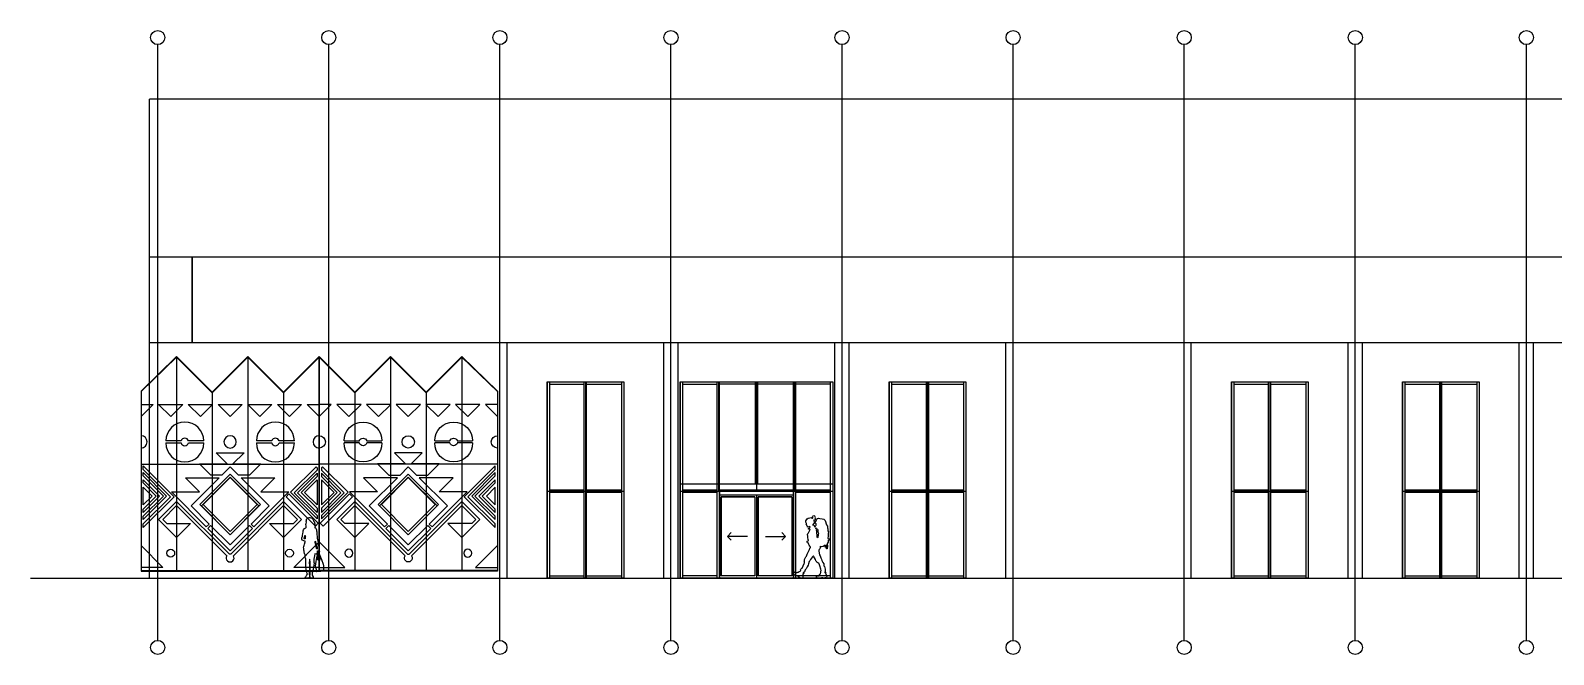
# Model space of a CAD drawing. Header units: metres. Extents: x -3.6 to 85.5, y -2.1 to 15.4.
# Drawn here: x -3.57 to 39.16, y -2.14 to 15.36 of the extents above; entities that cross this region are included whole.
import ezdxf

# ---------------------------------------------------------------- set-up
doc = ezdxf.new("R2010")
doc.units = ezdxf.units.M
for name, color, linetype in [('0-COD LOU', 7, 'Continuous'), ('0-cortes', 7, 'Continuous'), ('0-EJES', 7, 'Continuous'), ('0-LOUVRE', 7, 'Continuous'), ('0-VENTANAS', 7, 'Continuous'), ('A-FLOR', 7, 'Continuous'), ('A-WALL', 7, 'Continuous')]:
    doc.layers.add(name, color=color, linetype=linetype)

msp = doc.modelspace()

# ---------------------------------------------------------------- linework, layer by layer
at = {"color": 8}
for p in [(72.56, 13.43), (-0.23, 9.012)]:
    msp.add_line(p, (-0.23, 13.43), dxfattribs=at)
at = {"color": 3}
for p, q in [((-0.23, 9.012), (72.56, 9.012)), ((-0.23, 6.612), (-0.23, 9.012)), ((0.97, 6.612), (0.97, 9.012)), ((0.98, 6.612), (0.98, 9.012)), ((-0.23, 6.612), (72.56, 6.612))]:
    msp.add_line(p, q, dxfattribs=at)
at = {"color": 250, "linetype": 'CONTINUOUS'}
for p, q in [((0.531, 6.2), (0.531, 0.2)), ((2.531, 6.2), (2.531, 0.2)), ((4.531, 6.2), (4.531, 0.2)), ((4.531, 6.2), (4.531, 0.2)), ((6.531, 6.2), (6.531, 0.2)), ((8.531, 6.2), (8.531, 0.2)), ((-0.469, 5.249), (-0.469, 4.867)), ((1.531, 5.2), (1.531, 0.2)), ((3.531, 5.2), (3.531, 0.2)), ((5.531, 5.2), (5.531, 0.2)), ((7.531, 5.2), (7.531, 0.2)), ((9.531, 5.249), (9.531, 4.867)), ((-0.469, 4.867), (-0.13, 4.867)), ((-0.13, 4.867), (-0.469, 4.533)), ((0.365, 4.533), (0.025, 4.867)), ((0.025, 4.867), (0.704, 4.867)), ((0.704, 4.867), (0.365, 4.533)), ((1.198, 4.533), (0.859, 4.867)), ((0.859, 4.867), (1.537, 4.867)), ((1.537, 4.867), (1.198, 4.533)), ((2.031, 4.533), (1.692, 4.867)), ((1.692, 4.867), (2.37, 4.867)), ((2.37, 4.867), (2.031, 4.533)), ((2.525, 4.867), (3.204, 4.867)), ((2.864, 4.533), (2.525, 4.867)), ((3.204, 4.867), (2.864, 4.533)), ((3.358, 4.867), (4.037, 4.867)), ((3.698, 4.533), (3.358, 4.867)), ((4.037, 4.867), (3.698, 4.533)), ((4.531, 4.533), (4.191, 4.867)), ((4.191, 4.867), (4.531, 4.867)), ((4.871, 4.867), (4.531, 4.867)), ((4.532, 4.533), (4.871, 4.867)), ((5.704, 4.867), (5.026, 4.867)), ((5.026, 4.867), (5.365, 4.533)), ((5.365, 4.533), (5.704, 4.867)), ((6.537, 4.867), (5.859, 4.867)), ((5.859, 4.867), (6.198, 4.533)), ((6.198, 4.533), (6.537, 4.867)), ((6.692, 4.867), (7.031, 4.533)), ((7.371, 4.867), (6.692, 4.867)), ((7.031, 4.533), (7.371, 4.867)), ((7.525, 4.867), (7.865, 4.533)), ((8.204, 4.867), (7.525, 4.867)), ((7.865, 4.533), (8.204, 4.867)), ((8.359, 4.867), (8.698, 4.533)), ((9.037, 4.867), (8.359, 4.867)), ((8.698, 4.533), (9.037, 4.867)), ((9.531, 4.867), (9.192, 4.867)), ((9.192, 4.867), (9.531, 4.533)), ((-0.469, 4.533), (-0.469, 3.993)), ((9.531, 4.533), (9.531, 3.993)), ((0.657, 3.848), (0.227, 3.848)), ((1.292, 3.848), (0.863, 3.848)), ((3.2, 3.848), (2.77, 3.848)), ((3.835, 3.848), (3.405, 3.848)), ((5.228, 3.848), (5.657, 3.848)), ((5.863, 3.848), (6.292, 3.848)), ((7.771, 3.848), (8.2, 3.848)), ((8.406, 3.848), (8.835, 3.848)), ((0.227, 3.793), (0.657, 3.793)), ((0.863, 3.793), (1.292, 3.793)), ((1.951, 3.204), (1.638, 3.517)), ((1.638, 3.517), (2.424, 3.517)), ((2.424, 3.517), (2.111, 3.204)), ((2.77, 3.793), (3.2, 3.793)), ((3.405, 3.793), (3.835, 3.793)), ((5.657, 3.793), (5.228, 3.793)), ((6.292, 3.793), (5.863, 3.793)), ((6.639, 3.517), (6.951, 3.204)), ((7.424, 3.517), (6.639, 3.517)), ((7.111, 3.204), (7.424, 3.517)), ((8.2, 3.793), (7.771, 3.793)), ((8.835, 3.793), (8.406, 3.793)), ((-0.469, 3.2), (4.531, 3.2)), ((-0.406, 3.155), (0.462, 2.286)), ((-0.406, 3.051), (-0.406, 3.155)), ((0.358, 2.286), (-0.406, 3.051)), ((1.486, 2.887), (1.169, 3.204)), ((1.169, 3.204), (1.951, 3.204)), ((2.031, 3.12), (1.798, 2.887)), ((2.264, 2.887), (2.031, 3.12)), ((2.111, 3.204), (2.893, 3.204)), ((2.893, 3.204), (2.576, 2.887)), ((3.723, 2.41), (4.441, 3.127)), ((4.469, 3.031), (3.831, 2.394)), ((4.441, 3.127), (4.469, 3.099)), ((4.469, 3.099), (4.469, 3.031)), ((9.531, 3.2), (4.531, 3.2)), ((4.622, 3.127), (4.594, 3.099)), ((4.594, 3.099), (4.594, 3.031)), ((4.594, 3.031), (5.231, 2.394)), ((5.339, 2.41), (4.622, 3.127)), ((6.951, 3.204), (6.169, 3.204)), ((6.169, 3.204), (6.486, 2.887)), ((6.798, 2.887), (7.031, 3.12)), ((7.031, 3.12), (7.264, 2.887)), ((7.894, 3.204), (7.111, 3.204)), ((7.577, 2.887), (7.894, 3.204)), ((9.469, 3.155), (8.6, 2.286)), ((8.705, 2.286), (9.469, 3.051)), ((9.469, 3.051), (9.469, 3.155)), ((-0.406, 2.96), (0.25, 2.303)), ((-0.406, 2.871), (-0.406, 2.96)), ((0.161, 2.303), (-0.406, 2.871)), ((-0.406, 2.759), (0.05, 2.303)), ((-0.406, 2.67), (-0.406, 2.759)), ((-0.039, 2.303), (-0.406, 2.67)), ((1.169, 2.419), (0.776, 2.811)), ((0.776, 2.811), (1.722, 2.811)), ((1.722, 2.811), (0.937, 2.026)), ((1.224, 2.026), (2.031, 2.833)), ((1.798, 2.887), (1.486, 2.887)), ((2.031, 2.833), (2.838, 2.026)), ((2.576, 2.887), (2.264, 2.887)), ((3.125, 2.026), (2.34, 2.811)), ((2.34, 2.811), (3.286, 2.811)), ((3.286, 2.811), (2.893, 2.419)), ((3.92, 2.394), (4.469, 2.942)), ((4.469, 2.85), (4.025, 2.407)), ((4.114, 2.407), (4.469, 2.761)), ((4.469, 2.942), (4.469, 2.85)), ((4.469, 2.761), (4.469, 2.053)), ((5.142, 2.394), (4.594, 2.942)), ((4.594, 2.942), (4.594, 2.85)), ((4.594, 2.85), (5.037, 2.407)), ((4.948, 2.407), (4.594, 2.761)), ((4.594, 2.761), (4.594, 2.053)), ((5.776, 2.811), (6.169, 2.419)), ((6.723, 2.811), (5.776, 2.811)), ((5.937, 2.026), (6.723, 2.811)), ((7.031, 2.833), (6.224, 2.026)), ((6.486, 2.887), (6.798, 2.887)), ((7.839, 2.026), (7.031, 2.833)), ((7.264, 2.887), (7.577, 2.887)), ((8.287, 2.811), (7.34, 2.811)), ((7.34, 2.811), (8.126, 2.026)), ((7.894, 2.419), (8.287, 2.811)), ((9.469, 2.96), (8.812, 2.303)), ((8.901, 2.303), (9.469, 2.871)), ((9.469, 2.759), (9.013, 2.303)), ((9.102, 2.303), (9.469, 2.67)), ((9.469, 2.871), (9.469, 2.96)), ((9.469, 2.67), (9.469, 2.759)), ((-0.406, 2.551), (-0.158, 2.303)), ((-0.406, 2.055), (-0.406, 2.551)), ((0.25, 2.303), (-0.406, 1.647)), ((0.05, 2.303), (-0.406, 1.847)), ((-0.406, 1.736), (0.161, 2.303)), ((-0.158, 2.303), (-0.406, 2.055)), ((-0.406, 1.936), (-0.039, 2.303)), ((0.462, 2.286), (-0.406, 1.418)), ((-0.406, 1.522), (0.358, 2.286)), ((0.025, 1.65), (0.53, 2.155)), ((1.363, 1.439), (0.383, 2.419)), ((0.383, 2.419), (1.169, 2.419)), ((0.53, 2.155), (2.01, 0.675)), ((2.052, 0.675), (3.532, 2.155)), ((3.679, 2.419), (2.699, 1.439)), ((2.893, 2.419), (3.679, 2.419)), ((3.532, 2.155), (4.037, 1.65)), ((3.6, 2.286), (3.679, 2.365)), ((4.424, 1.462), (3.6, 2.286)), ((3.679, 2.365), (4.503, 1.541)), ((4.469, 1.664), (3.723, 2.41)), ((3.831, 2.394), (4.469, 1.756)), ((4.469, 1.845), (3.92, 2.394)), ((4.025, 2.407), (4.469, 1.964)), ((4.469, 2.053), (4.114, 2.407)), ((5.384, 2.365), (4.56, 1.541)), ((4.594, 1.664), (5.339, 2.41)), ((5.037, 2.407), (4.594, 1.964)), ((4.594, 2.053), (4.948, 2.407)), ((5.231, 2.394), (4.594, 1.756)), ((4.594, 1.845), (5.142, 2.394)), ((4.638, 1.462), (5.463, 2.286)), ((5.531, 2.155), (5.026, 1.65)), ((6.169, 2.419), (5.384, 2.419)), ((5.384, 2.419), (6.363, 1.439)), ((5.463, 2.286), (5.384, 2.365)), ((7.01, 0.675), (5.531, 2.155)), ((8.532, 2.155), (7.053, 0.675)), ((7.7, 1.439), (8.679, 2.419)), ((8.679, 2.419), (7.894, 2.419)), ((9.037, 1.65), (8.532, 2.155)), ((8.6, 2.286), (9.469, 1.418)), ((9.469, 1.522), (8.705, 2.286)), ((8.812, 2.303), (9.469, 1.647)), ((9.469, 1.736), (8.901, 2.303)), ((9.013, 2.303), (9.469, 1.847)), ((9.469, 1.936), (9.102, 2.303)), ((9.469, 2.551), (9.22, 2.303)), ((9.22, 2.303), (9.469, 2.055)), ((9.469, 2.055), (9.469, 2.551)), ((-0.406, 1.847), (-0.406, 1.936)), ((-0.406, 1.647), (-0.406, 1.736)), ((0.53, 2.039), (0.141, 1.65)), ((1.94, 0.63), (0.53, 2.039)), ((0.937, 2.026), (1.443, 1.519)), ((2.031, 1.219), (1.224, 2.026)), ((2.838, 2.026), (2.031, 1.219)), ((3.532, 2.039), (2.122, 0.63)), ((2.619, 1.519), (3.125, 2.026)), ((3.921, 1.65), (3.532, 2.039)), ((4.469, 1.964), (4.469, 1.845)), ((4.469, 1.756), (4.469, 1.664)), ((4.594, 1.964), (4.594, 1.845)), ((4.594, 1.756), (4.594, 1.664)), ((5.141, 1.65), (5.531, 2.039)), ((5.531, 2.039), (6.94, 0.63)), ((6.444, 1.519), (5.937, 2.026)), ((6.224, 2.026), (7.031, 1.219)), ((7.031, 1.219), (7.839, 2.026)), ((7.123, 0.63), (8.532, 2.039)), ((8.126, 2.026), (7.619, 1.519)), ((8.532, 2.039), (8.922, 1.65)), ((9.469, 1.847), (9.469, 1.936)), ((9.469, 1.647), (9.469, 1.736)), ((-0.406, 1.418), (-0.406, 1.522)), ((0.53, 1.145), (0.025, 1.65)), ((0.141, 1.65), (0.252, 1.538)), ((0.252, 1.538), (0.924, 1.538)), ((0.924, 1.538), (0.53, 1.145)), ((1.443, 1.519), (1.363, 1.439)), ((1.404, 1.398), (1.484, 1.479)), ((2.031, 0.771), (1.404, 1.398)), ((1.484, 1.479), (2.031, 0.932)), ((2.031, 0.932), (2.578, 1.479)), ((2.659, 1.398), (2.031, 0.771)), ((2.578, 1.479), (2.659, 1.398)), ((2.699, 1.439), (2.619, 1.519)), ((3.532, 1.145), (3.138, 1.538)), ((3.138, 1.538), (3.81, 1.538)), ((4.037, 1.65), (3.532, 1.145)), ((3.81, 1.538), (3.921, 1.65)), ((4.503, 1.541), (4.424, 1.462)), ((4.56, 1.541), (4.638, 1.462)), ((5.026, 1.65), (5.531, 1.145)), ((5.253, 1.538), (5.141, 1.65)), ((5.924, 1.538), (5.253, 1.538)), ((5.531, 1.145), (5.924, 1.538)), ((6.363, 1.439), (6.444, 1.519)), ((6.484, 1.479), (6.404, 1.398)), ((6.404, 1.398), (7.031, 0.771)), ((7.031, 0.932), (6.484, 1.479)), ((7.579, 1.479), (7.031, 0.932)), ((7.031, 0.771), (7.659, 1.398)), ((7.659, 1.398), (7.579, 1.479)), ((7.619, 1.519), (7.7, 1.439)), ((8.81, 1.538), (8.139, 1.538)), ((8.139, 1.538), (8.532, 1.145)), ((8.532, 1.145), (9.037, 1.65)), ((8.922, 1.65), (8.81, 1.538)), ((9.469, 1.418), (9.469, 1.522)), ((-0.469, 0.914), (0.143, 0.302)), ((3.815, 0.302), (4.531, 1.019)), ((5.248, 0.302), (4.532, 1.019)), ((9.531, 0.914), (8.919, 0.302)), ((0.143, 0.302), (-0.469, 0.302)), ((4.531, 0.302), (3.815, 0.302)), ((4.531, 0.302), (5.248, 0.302)), ((8.919, 0.302), (9.531, 0.302))]:
    msp.add_line(p, q, dxfattribs=at)
msp.add_lwpolyline([(4.531, 6.2), (3.531, 5.2), (2.531, 6.2), (1.531, 5.2), (0.531, 6.2), (-0.469, 5.233), (-0.469, 0.2), (4.531, 0.2)], close=True, dxfattribs=at)
at = {"color": 250, "linetype": 'CONTINUOUS', "extrusion": (0, 0, -1)}
msp.add_lwpolyline([(-4.531, 6.2), (-5.531, 5.2), (-6.531, 6.2), (-7.531, 5.2), (-8.531, 6.2), (-9.531, 5.233), (-9.531, 0.2), (-4.531, 0.2)], close=True, dxfattribs=at)
at = {"color": 250, "linetype": 'CONTINUOUS'}
for centre in [(0.364, 0.702), (3.698, 0.702)]:
    msp.add_circle(centre, 0.111, dxfattribs=at)
at = {"color": 250, "linetype": 'CONTINUOUS', "extrusion": (0, 0, -1)}
for centre in [(-5.365, 0.702), (-8.698, 0.702)]:
    msp.add_circle(centre, 0.111, dxfattribs=at)
at = {"color": 250, "linetype": 'CONTINUOUS'}
for centre, radius, start, end in [((0.76, 3.848), 0.532, 0, 180), ((3.302, 3.848), 0.532, 0, 180), ((-0.469, 3.821), 0.172, -90, 90), ((0.76, 3.821), 0.107, 15.0259, 164.9741), ((2.031, 3.821), 0.172, 0, 180), ((3.302, 3.821), 0.107, 15.0259, 164.9741), ((4.531, 3.821), 0.172, 90, -90), ((0.76, 3.793), 0.532, -180, 0), ((0.76, 3.821), 0.107, -164.9741, -15.0259), ((2.031, 3.821), 0.172, -180, 0), ((3.302, 3.793), 0.532, -180, 0), ((3.302, 3.821), 0.107, -164.9741, -15.0259), ((2.031, 0.566), 0.111, 145.1803, 34.8197), ((2.031, 0.58), 0.0979, 77.4947, 102.5053)]:
    msp.add_arc(centre, radius, start, end, dxfattribs=at)
at = {"color": 250, "linetype": 'CONTINUOUS', "extrusion": (0, 0, -1)}
for centre, radius, start, end in [((-5.76, 3.848), 0.532, 0, 180), ((-8.303, 3.848), 0.532, 0, 180), ((-4.531, 3.821), 0.172, 90, -90), ((-5.76, 3.821), 0.107, 15.0259, 164.9741), ((-7.031, 3.821), 0.172, 0, 180), ((-8.303, 3.821), 0.107, 15.0259, 164.9741), ((-9.531, 3.821), 0.172, -90, 90), ((-5.76, 3.793), 0.532, -180, 0), ((-5.76, 3.821), 0.107, -164.9741, -15.0259), ((-7.031, 3.821), 0.172, -180, 0), ((-8.303, 3.793), 0.532, -180, 0), ((-8.303, 3.821), 0.107, -164.9741, -15.0259), ((-7.031, 0.566), 0.111, 145.1803, 34.8197), ((-7.031, 0.58), 0.0979, 77.4947, 102.5053)]:
    msp.add_arc(centre, radius, start, end, dxfattribs=at)
at = {"layer": '0-COD LOU'}
for points in [[(4.531, 6.216), (3.531, 5.216), (2.531, 6.216), (1.531, 5.216), (0.531, 6.216), (-0.469, 5.249), (-0.469, 0.216), (4.531, 0.216)], [(4.531, 6.216), (5.531, 5.216), (6.531, 6.216), (7.531, 5.216), (8.531, 6.216), (9.531, 5.249), (9.531, 0.216), (4.531, 0.216)]]:
    msp.add_lwpolyline(points, close=True, dxfattribs=at)
at = {"layer": '0-cortes', "color": 251}
for points in [[(18.305, 1.434), (18.295, 1.448), (18.281, 1.443), (18.268, 1.439), (18.232, 1.435), (18.23, 1.454), (18.225, 1.468), (18.216, 1.481), (18.216, 1.498), (18.195, 1.5), (18.2, 1.514), (18.203, 1.536), (18.195, 1.552), (18.187, 1.57), (18.187, 1.608), (18.203, 1.635), (18.222, 1.661), (18.249, 1.687), (18.295, 1.697), (18.334, 1.699), (18.358, 1.686), (18.367, 1.685), (18.377, 1.694), (18.377, 1.707), (18.373, 1.723), (18.377, 1.736), (18.391, 1.752), (18.407, 1.756), (18.431, 1.746), (18.434, 1.727), (18.446, 1.709), (18.439, 1.695), (18.446, 1.675), (18.446, 1.659), (18.455, 1.655), (18.46, 1.662), (18.463, 1.651), (18.45, 1.642), (18.439, 1.643), (18.438, 1.639), (18.427, 1.628), (18.416, 1.634), (18.404, 1.63), (18.413, 1.612), (18.419, 1.575), (18.426, 1.558), (18.411, 1.538), (18.39, 1.519), (18.38, 1.505), (18.385, 1.488), (18.398, 1.497), (18.41, 1.493), (18.415, 1.466), (18.435, 1.443), (18.458, 1.448), (18.452, 1.46), (18.461, 1.477), (18.478, 1.486), (18.478, 1.502), (18.471, 1.526), (18.446, 1.548), (18.455, 1.577), (18.473, 1.612), (18.488, 1.628), (18.495, 1.656), (18.511, 1.676), (18.541, 1.686), (18.579, 1.678), (18.643, 1.667), (18.693, 1.651), (18.729, 1.618), (18.765, 1.498), (18.793, 1.457), (18.788, 1.41), (18.803, 1.381), (18.803, 1.324), (18.817, 1.299), (18.815, 1.267), (18.815, 1.172), (18.806, 1.128), (18.804, 1.116), (18.835, 1.106), (18.859, 1.098), (18.861, 1.07), (18.838, 1.058), (18.812, 1.066), (18.811, 1.011), (18.793, 0.982), (18.78, 0.963), (18.788, 0.896), (18.786, 0.833), (18.786, 0.824), (18.761, 0.825), (18.761, 0.855), (18.761, 0.925), (18.755, 0.938), (18.755, 0.927), (18.747, 0.888), (18.74, 0.87), (18.729, 0.874), (18.729, 0.912), (18.729, 0.927), (18.703, 0.906), (18.668, 0.891), (18.623, 0.882), (18.603, 0.882), (18.582, 0.902), (18.582, 0.869), (18.582, 0.846), (18.574, 0.825), (18.562, 0.806), (18.548, 0.786), (18.55, 0.757), (18.571, 0.66), (18.582, 0.626), (18.605, 0.567), (18.623, 0.536), (18.635, 0.494), (18.665, 0.444), (18.688, 0.399), (18.692, 0.348), (18.704, 0.33), (18.722, 0.252), (18.723, 0.21), (18.731, 0.195), (18.73, 0.181), (18.721, 0.173), (18.716, 0.159), (18.722, 0.147), (18.729, 0.169), (18.741, 0.174), (18.745, 0.169), (18.737, 0.153), (18.735, 0.137), (18.741, 0.121), (18.752, 0.097), (18.754, 0.076), (18.762, 0.062), (18.773, 0.046), (18.766, 0.027), (18.749, 0.015), (18.719, 0.006), (18.691, 0.004), (18.676, 0.005), (18.658, 0.01), (18.647, 0.014), (18.627, 0.008), (18.614, 0.003), (18.591, -0.001), (18.541, -0.003), (18.524, 0.003), (18.499, 0.01), (18.478, 0.016), (18.479, 0.029), (18.483, 0.039), (18.488, 0.058), (18.496, 0.064), (18.556, 0.064), (18.568, 0.076), (18.565, 0.095), (18.568, 0.107), (18.587, 0.111), (18.599, 0.129), (18.599, 0.145), (18.605, 0.16), (18.605, 0.175), (18.606, 0.194), (18.619, 0.219), (18.608, 0.25), (18.573, 0.344), (18.554, 0.403), (18.548, 0.42), (18.537, 0.423), (18.506, 0.44), (18.489, 0.455), (18.462, 0.491), (18.451, 0.523), (18.428, 0.569), (18.411, 0.602), (18.4, 0.625), (18.374, 0.6), (18.341, 0.562), (18.319, 0.529), (18.306, 0.51), (18.293, 0.491), (18.275, 0.464), (18.263, 0.403), (18.249, 0.364), (18.219, 0.316), (18.189, 0.265), (18.172, 0.246), (18.163, 0.236), (18.148, 0.183), (18.131, 0.16), (18.114, 0.156), (18.105, 0.136), (18.104, 0.123), (18.115, 0.138), (18.131, 0.144), (18.134, 0.136), (18.129, 0.135), (18.116, 0.124), (18.104, 0.105), (18.101, 0.081), (18.1, 0.056), (18.096, 0.039), (18.1, 0.018), (18.083, 0.004), (18.041, 0.005), (18.002, 0.022), (17.979, 0.043), (17.958, 0.057), (17.919, 0.062), (17.877, 0.084), (17.849, 0.107), (17.831, 0.132), (17.827, 0.154), (17.838, 0.172), (17.854, 0.175), (17.865, 0.171), (17.887, 0.156), (17.911, 0.148), (17.924, 0.163), (17.945, 0.16), (17.959, 0.172), (17.978, 0.172), (17.991, 0.187), (18.002, 0.187), (18.022, 0.194), (18.034, 0.206), (18.042, 0.215), (18.035, 0.231), (18.046, 0.25), (18.056, 0.267), (18.066, 0.276), (18.085, 0.285), (18.112, 0.35), (18.135, 0.409), (18.148, 0.434), (18.145, 0.451), (18.139, 0.463), (18.148, 0.48), (18.148, 0.499), (18.148, 0.51), (18.15, 0.525), (18.173, 0.576), (18.184, 0.599), (18.2, 0.62), (18.224, 0.672), (18.244, 0.714), (18.256, 0.751), (18.283, 0.808), (18.298, 0.839), (18.317, 0.852), (18.317, 0.874), (18.31, 0.888), (18.293, 0.894), (18.28, 0.93), (18.267, 0.941), (18.26, 0.976), (18.25, 0.99), (18.227, 0.995), (18.22, 1.02), (18.22, 1.039), (18.248, 1.044), (18.26, 1.058), (18.247, 1.088), (18.241, 1.139), (18.241, 1.188), (18.229, 1.207), (18.229, 1.228), (18.239, 1.253), (18.259, 1.277), (18.274, 1.311), (18.291, 1.331), (18.3, 1.351), (18.306, 1.368), (18.3, 1.375), (18.258, 1.378), (18.256, 1.382), (18.262, 1.392), (18.277, 1.407), (18.287, 1.418), (18.3, 1.421), (18.305, 1.434)], [(4.169, 1.425), (4.161, 1.468), (4.157, 1.507), (4.168, 1.53), (4.17, 1.57), (4.166, 1.601), (4.176, 1.628), (4.177, 1.655), (4.201, 1.68), (4.217, 1.688), (4.233, 1.7), (4.264, 1.7), (4.292, 1.697), (4.329, 1.681), (4.353, 1.654), (4.372, 1.619), (4.382, 1.594), (4.395, 1.573), (4.399, 1.549), (4.404, 1.529), (4.41, 1.516), (4.41, 1.493), (4.407, 1.48), (4.414, 1.455), (4.411, 1.428), (4.411, 1.416), (4.424, 1.411), (4.438, 1.402), (4.448, 1.382), (4.451, 1.36), (4.456, 1.328), (4.46, 1.299), (4.465, 1.264), (4.465, 1.217), (4.471, 1.182), (4.47, 1.144), (4.471, 1.123), (4.484, 1.077), (4.494, 1.043), (4.5, 1.019), (4.5, 0.99), (4.504, 0.951), (4.511, 0.905), (4.519, 0.866), (4.519, 0.84), (4.523, 0.809), (4.528, 0.776), (4.535, 0.754), (4.532, 0.731), (4.525, 0.715), (4.52, 0.706), (4.594, 0.521), (4.614, 0.472), (4.624, 0.446), (4.64, 0.395), (4.653, 0.347), (4.654, 0.302), (4.653, 0.26), (4.649, 0.239), (4.644, 0.213), (4.616, 0.204), (4.594, 0.2), (4.569, 0.189), (4.548, 0.189), (4.527, 0.184), (4.464, 0.182), (4.449, 0.199), (4.456, 0.226), (4.453, 0.244), (4.437, 0.297), (4.431, 0.339), (4.438, 0.405), (4.447, 0.464), (4.458, 0.524), (4.489, 0.703), (4.48, 0.716), (4.471, 0.725), (4.469, 0.709), (4.467, 0.692), (4.464, 0.683), (4.451, 0.682), (4.442, 0.678), (4.412, 0.68), (4.402, 0.63), (4.391, 0.579), (4.383, 0.533), (4.38, 0.499), (4.38, 0.469), (4.381, 0.451), (4.385, 0.419), (4.381, 0.363), (4.375, 0.306), (4.36, 0.24), (4.346, 0.18), (4.337, 0.152), (4.334, 0.132), (4.331, 0.101), (4.338, 0.09), (4.34, 0.062), (4.36, 0.037), (4.365, 0.025), (4.358, 0), (4.278, 0), (4.269, 0.016), (4.275, 0.037), (4.272, 0.062), (4.272, 0.087), (4.279, 0.095), (4.277, 0.204), (4.277, 0.255), (4.274, 0.281), (4.273, 0.341), (4.277, 0.373), (4.28, 0.405), (4.277, 0.434), (4.275, 0.457), (4.271, 0.487), (4.268, 0.507), (4.268, 0.529), (4.265, 0.536), (4.261, 0.523), (4.257, 0.498), (4.254, 0.471), (4.245, 0.446), (4.249, 0.424), (4.254, 0.394), (4.26, 0.366), (4.26, 0.339), (4.262, 0.306), (4.261, 0.285), (4.258, 0.264), (4.255, 0.228), (4.252, 0.177), (4.25, 0.105), (4.259, 0.095), (4.263, 0.028), (4.249, 0.021), (4.226, 0), (4.146, 0.001), (4.137, 0.011), (4.146, 0.034), (4.167, 0.054), (4.179, 0.08), (4.183, 0.088), (4.185, 0.102), (4.196, 0.106), (4.198, 0.118), (4.195, 0.133), (4.161, 0.24), (4.16, 0.315), (4.153, 0.373), (4.152, 0.427), (4.153, 0.489), (4.153, 0.53), (4.148, 0.558), (4.141, 0.595), (4.139, 0.637), (4.137, 0.667), (4.12, 0.684), (4.116, 0.706), (4.113, 0.725), (4.106, 0.757), (4.096, 0.782), (4.095, 0.834), (4.088, 0.855), (4.095, 0.887), (4.106, 0.92), (4.115, 0.956), (4.124, 0.98), (4.132, 1), (4.14, 1.007), (4.137, 1.018), (4.138, 1.035), (4.104, 1.046), (4.078, 1.056), (4.057, 1.067), (4.05, 1.074), (4.045, 1.082), (4.044, 1.094), (4.044, 1.11), (4.044, 1.124), (4.047, 1.137), (4.053, 1.154), (4.058, 1.182), (4.062, 1.203), (4.071, 1.245), (4.08, 1.305), (4.085, 1.332), (4.094, 1.36), (4.105, 1.38), (4.119, 1.395), (4.138, 1.406), (4.154, 1.415), (4.167, 1.42), (4.169, 1.425)], [(18.514, 1.133), (18.5, 1.152), (18.5, 1.214), (18.494, 1.263), (18.491, 1.312), (18.488, 1.324), (18.496, 1.356), (18.484, 1.366), (18.475, 1.385), (18.466, 1.395), (18.466, 1.41), (18.474, 1.404), (18.482, 1.387), (18.494, 1.375), (18.506, 1.381), (18.515, 1.371), (18.523, 1.344), (18.519, 1.329), (18.52, 1.302), (18.527, 1.28), (18.535, 1.265), (18.534, 1.229), (18.532, 1.191), (18.523, 1.191), (18.517, 1.186), (18.517, 1.163), (18.519, 1.14), (18.514, 1.133)], [(4.137, 1.102), (4.129, 1.104), (4.117, 1.107), (4.113, 1.11), (4.113, 1.114), (4.113, 1.122), (4.119, 1.149), (4.122, 1.161), (4.125, 1.172), (4.128, 1.184), (4.132, 1.195), (4.137, 1.195), (4.14, 1.188), (4.142, 1.174), (4.142, 1.165), (4.141, 1.159), (4.14, 1.148), (4.139, 1.133), (4.14, 1.113), (4.139, 1.105), (4.137, 1.102)], [(4.462, 0.812), (4.457, 0.834), (4.451, 0.852), (4.449, 0.873), (4.441, 0.89), (4.438, 0.914), (4.435, 0.935), (4.428, 0.955), (4.423, 0.974), (4.422, 0.99), (4.419, 1.009), (4.41, 1.019), (4.413, 1.027), (4.416, 1.034), (4.418, 1.039), (4.422, 1.037), (4.424, 1.029), (4.43, 1.01), (4.436, 0.991), (4.448, 0.953), (4.457, 0.924), (4.465, 0.9), (4.471, 0.88), (4.475, 0.864), (4.477, 0.851), (4.477, 0.841), (4.474, 0.831), (4.469, 0.821), (4.462, 0.812)], [(4.478, 0.575), (4.473, 0.561), (4.469, 0.549), (4.469, 0.533), (4.469, 0.525), (4.474, 0.521), (4.478, 0.526), (4.479, 0.547), (4.48, 0.567), (4.478, 0.575)], [(4.491, 0.728), (4.479, 0.731), (4.479, 0.75), (4.482, 0.759), (4.483, 0.766), (4.488, 0.772), (4.493, 0.772), (4.496, 0.769), (4.498, 0.763), (4.5, 0.753), (4.503, 0.742), (4.506, 0.739), (4.502, 0.733), (4.497, 0.73), (4.491, 0.728)], [(4.488, 0.522), (4.5, 0.702), (4.506, 0.702), (4.51, 0.7), (4.527, 0.643), (4.553, 0.522), (4.547, 0.52), (4.539, 0.518), (4.537, 0.507), (4.535, 0.5), (4.529, 0.497), (4.525, 0.498), (4.511, 0.508), (4.494, 0.516), (4.488, 0.522)]]:
    msp.add_lwpolyline(points, dxfattribs=at)
at = {"layer": '0-EJES'}
for p, q in [((0, -1.744), (0, 14.964)), ((4.8, -1.744), (4.8, 14.964)), ((9.6, -1.744), (9.6, 14.964)), ((14.4, -1.744), (14.4, 14.964)), ((19.2, -1.744), (19.2, 14.964)), ((24, -1.744), (24, 14.964)), ((28.8, -1.744), (28.8, 14.964)), ((33.6, -1.744), (33.6, 14.964)), ((38.4, -1.744), (38.4, 14.964))]:
    msp.add_line(p, q, dxfattribs=at)
for centre in [(0, 15.162), (4.8, 15.162), (9.6, 15.162), (14.4, 15.162), (19.2, 15.162), (24, 15.162), (28.8, 15.162), (33.6, 15.162), (38.4, 15.162), (0, -1.942), (4.8, -1.942), (9.6, -1.942), (14.4, -1.942), (19.2, -1.942), (24, -1.942), (28.8, -1.942), (33.6, -1.942), (38.4, -1.942)]:
    msp.add_circle(centre, 0.198, dxfattribs=at)
at = {"layer": '0-LOUVRE', "color": 8, "linetype": 'CONTINUOUS'}
for points in [[(4.531, 6.2), (3.531, 5.2), (2.531, 6.2), (1.531, 5.2), (0.531, 6.2), (-0.469, 5.233), (-0.469, 0.2), (4.531, 0.2)], [(4.531, 6.2), (5.531, 5.2), (6.531, 6.2), (7.531, 5.2), (8.531, 6.2), (9.531, 5.233), (9.531, 0.2), (4.531, 0.2)]]:
    msp.add_lwpolyline(points, close=True, dxfattribs=at)
at = {"layer": '0-VENTANAS', "color": 8}
for p, q in [((10.925, 5.51), (10.925, 0)), ((10.925, 5.51), (13.075, 5.51)), ((10.925, 5.51), (10.925, 0)), ((10.99, 5.51), (10.99, 0)), ((10.99, 5.445), (11.968, 5.445)), ((11.968, 0), (11.968, 5.51)), ((12, 5.51), (12, 0)), ((12.033, 0), (12.033, 5.51)), ((12.033, 5.445), (13.01, 5.445)), ((13.01, 5.51), (13.01, 0)), ((13.075, 5.51), (13.075, 0)), ((13.075, 5.51), (13.075, 0)), ((14.66, 5.51), (14.66, 0)), ((14.725, 5.51), (14.725, 0)), ((14.725, 5.445), (15.698, 5.445)), ((15.698, 0), (15.698, 5.51)), ((15.73, 5.51), (15.73, 2.432)), ((15.763, 0), (15.763, 5.51)), ((16.768, 5.445), (15.763, 5.445)), ((16.768, 2.64), (16.768, 5.51)), ((16.8, 5.51), (16.8, 2.432)), ((16.833, 2.64), (16.833, 5.51)), ((17.838, 5.445), (16.833, 5.445)), ((17.838, 0), (17.838, 5.51)), ((17.87, 5.51), (17.87, 2.432)), ((17.903, 0), (17.903, 5.51)), ((18.875, 5.445), (17.903, 5.445)), ((18.875, 0), (18.875, 5.51)), ((20.525, 5.51), (20.525, 0)), ((20.525, 5.51), (20.525, 0)), ((20.59, 5.51), (20.59, 0)), ((20.59, 5.445), (21.568, 5.445)), ((21.568, 0), (21.568, 5.51)), ((21.6, 5.51), (21.6, 0)), ((21.633, 0), (21.633, 5.51)), ((21.633, 5.445), (22.61, 5.445)), ((22.61, 5.51), (22.61, 0)), ((22.675, 5.51), (22.675, 0)), ((22.675, 5.51), (22.675, 0)), ((30.125, 5.51), (30.125, 0)), ((30.125, 5.51), (32.275, 5.51)), ((30.125, 5.51), (30.125, 0)), ((30.19, 5.51), (30.19, 0)), ((30.19, 5.445), (31.168, 5.445)), ((31.168, 0), (31.168, 5.51)), ((31.2, 5.51), (31.2, 0)), ((31.233, 0), (31.233, 5.51)), ((31.233, 5.445), (32.21, 5.445)), ((32.21, 5.51), (32.21, 0)), ((32.275, 5.51), (32.275, 0)), ((32.275, 5.51), (32.275, 0)), ((34.925, 5.51), (34.925, 0)), ((34.925, 5.51), (37.075, 5.51)), ((34.925, 5.51), (34.925, 0)), ((34.99, 5.51), (34.99, 0)), ((34.99, 5.445), (35.968, 5.445)), ((35.968, 0), (35.968, 5.51)), ((36, 5.51), (36, 0)), ((36.033, 0), (36.033, 5.51)), ((36.033, 5.445), (37.01, 5.445)), ((37.01, 5.51), (37.01, 0)), ((37.075, 5.51), (37.075, 0)), ((37.075, 5.51), (37.075, 0)), ((18.94, 2.64), (14.66, 2.64)), ((13.075, 2.432), (10.925, 2.432)), ((11.968, 2.465), (10.99, 2.465)), ((11.968, 2.4), (10.99, 2.4)), ((13.01, 2.465), (12.033, 2.465)), ((13.01, 2.4), (12.033, 2.4)), ((18.94, 2.432), (14.66, 2.432)), ((15.698, 2.465), (14.725, 2.465)), ((15.698, 2.4), (14.725, 2.4)), ((16.8, 2.465), (15.763, 2.465)), ((15.763, 2.432), (15.763, 0)), ((17.838, 2.332), (15.763, 2.332)), ((16.75, 2.282), (15.812, 2.282)), ((15.812, 2.282), (15.812, 0.062)), ((16.75, 2.282), (16.75, 0.062)), ((17.838, 2.465), (16.8, 2.465)), ((16.8, 2.332), (16.8, 0)), ((17.788, 2.282), (16.85, 2.282)), ((16.85, 2.282), (16.85, 0.062)), ((17.788, 2.282), (17.788, 0.062)), ((17.838, 2.432), (17.838, 0)), ((18.875, 2.465), (17.903, 2.465)), ((18.875, 2.4), (17.903, 2.4)), ((22.675, 2.432), (20.525, 2.432)), ((21.568, 2.465), (20.59, 2.465)), ((21.568, 2.4), (20.59, 2.4)), ((22.61, 2.465), (21.633, 2.465)), ((22.61, 2.4), (21.633, 2.4)), ((32.275, 2.432), (30.125, 2.432)), ((31.168, 2.465), (30.19, 2.465)), ((31.168, 2.4), (30.19, 2.4)), ((32.21, 2.465), (31.233, 2.465)), ((32.21, 2.4), (31.233, 2.4)), ((37.075, 2.432), (34.925, 2.432)), ((35.968, 2.465), (34.99, 2.465)), ((35.968, 2.4), (34.99, 2.4)), ((37.01, 2.465), (36.033, 2.465)), ((37.01, 2.4), (36.033, 2.4)), ((10.99, 0.065), (11.968, 0.065)), ((12.033, 0.065), (13.01, 0.065)), ((15.698, 0.065), (14.725, 0.065)), ((16.75, 0.062), (15.812, 0.062)), ((17.788, 0.062), (16.85, 0.062)), ((18.875, 0.065), (17.903, 0.065)), ((20.59, 0.065), (21.568, 0.065)), ((21.633, 0.065), (22.61, 0.065)), ((30.19, 0.065), (31.168, 0.065)), ((31.233, 0.065), (32.21, 0.065)), ((34.99, 0.065), (35.968, 0.065)), ((36.033, 0.065), (37.01, 0.065))]:
    msp.add_line(p, q, dxfattribs=at)
at = {"layer": '0-VENTANAS', "color": 11}
msp.add_line((20.525, 5.51), (22.675, 5.51), dxfattribs=at)
at = {"layer": '0-VENTANAS'}
for p, q in [((20.59, 0), (21.568, 0)), ((21.633, 0), (22.61, 0)), ((30.19, 0), (31.168, 0)), ((31.233, 0), (32.21, 0)), ((34.99, 0), (35.968, 0)), ((36.033, 0), (37.01, 0)), ((20.5, 0), (22.7, 0)), ((30.1, 0), (32.3, 0)), ((34.9, 0), (37.1, 0))]:
    msp.add_line(p, q, dxfattribs=at)
at = {"layer": '0-VENTANAS', "color": 8}
for points in [[(10.925, 5.51), (13.075, 5.51), (13.075, 0), (10.925, 0)], [(10.925, 5.51), (13.075, 5.51), (13.075, 0), (10.925, 0)], [(14.66, 5.51), (18.94, 5.51), (18.94, 0), (14.66, 0)], [(20.525, 5.51), (22.675, 5.51), (22.675, 0), (20.525, 0)], [(20.525, 5.51), (22.675, 5.51), (22.675, 0), (20.525, 0)], [(30.125, 5.51), (32.275, 5.51), (32.275, 0), (30.125, 0)], [(30.125, 5.51), (32.275, 5.51), (32.275, 0), (30.125, 0)], [(34.925, 5.51), (37.075, 5.51), (37.075, 0), (34.925, 0)], [(34.925, 5.51), (37.075, 5.51), (37.075, 0), (34.925, 0)], [(1.183, 2.067), (2.031, 2.916), (2.88, 2.067), (2.031, 1.219)], [(1.274, 2.067), (2.031, 2.824), (2.788, 2.067), (2.031, 1.311)], [(6.183, 2.067), (7.031, 2.916), (7.88, 2.067), (7.031, 1.219)], [(6.275, 2.067), (7.031, 2.823), (7.787, 2.067), (7.031, 1.311)], [(15.812, 2.282), (16.75, 2.282), (16.75, 0.062), (15.812, 0.062)], [(16.85, 2.282), (17.788, 2.282), (17.788, 0.062), (16.85, 0.062)]]:
    msp.add_lwpolyline(points, close=True, dxfattribs=at)
for points in [[(14.66, 5.51), (18.94, 5.51), (18.94, 0), (17.838, 0), (17.838, 2.432), (15.763, 2.432), (15.763, 0), (14.66, 0), (14.66, 5.51)], [(16.548, 1.172), (16.548, 1.172), (15.982, 1.172), (16.088, 1.066), (15.982, 1.172), (16.091, 1.282)], [(17.052, 1.172), (17.052, 1.172), (17.618, 1.172), (17.512, 1.066), (17.618, 1.172), (17.509, 1.282)]]:
    msp.add_lwpolyline(points, dxfattribs=at)
at = {"layer": 'A-FLOR', "color": 4}
msp.add_line((-3.57, 0), (85.515, 0), dxfattribs=at)
at = {"layer": 'A-WALL', "color": 11}
for p, q in [((-0.23, 0), (-0.23, 6.612)), ((9.8, -0.001), (9.8, 6.612)), ((14.2, -0.001), (14.2, 6.612)), ((14.6, -0.001), (14.6, 6.612)), ((19, -0.001), (19, 6.612)), ((19.4, -0.001), (19.4, 6.612)), ((23.8, -0.001), (23.8, 6.612)), ((29, -0.001), (29, 6.612)), ((33.4, -0.001), (33.4, 6.612)), ((33.8, -0.001), (33.8, 6.612)), ((38.2, -0.001), (38.2, 6.612)), ((38.6, -0.001), (38.6, 6.612))]:
    msp.add_line(p, q, dxfattribs=at)

doc.saveas('drawing.dxf')
